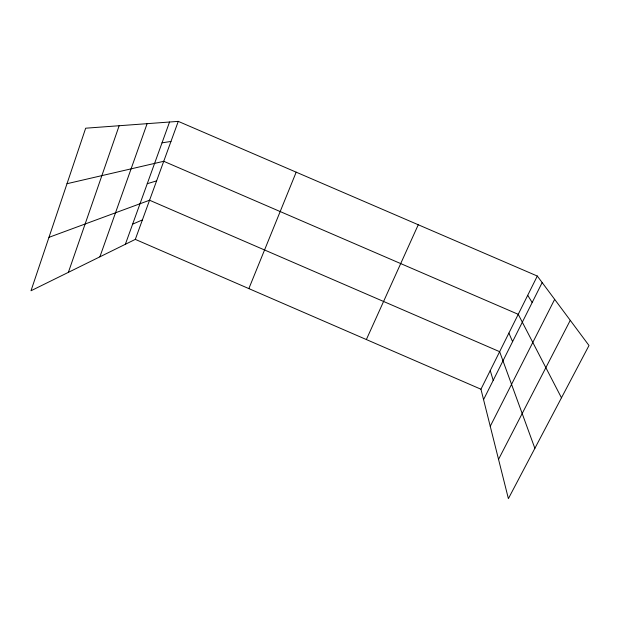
<?xml version="1.0" encoding="UTF-8"?>
<svg xmlns="http://www.w3.org/2000/svg" width="620" height="620" viewBox="0 0 620 620"><rect width="100%" height="100%" fill="white"/><g stroke="black" fill="none" stroke-linecap="round" stroke-linejoin="round"><path stroke-width="0.93" d="M68.378 272.351L119.156 125.728M99.882 256.827L147.118 123.667M125.356 244.288L169.547 122.016M178.273 121.373L85.669 128.201L31 290.757L135.307 239.382L178.273 121.373L537.308 276.04L589 345.503L508.392 498.627L480.95 389.221L537.308 276.04M248.853 288.602L296.19 172.166M366.366 339.543L418.26 224.758M483.561 399.637L542.167 282.573M490.25 426.312L554.66 299.367M498.542 459.358L570.268 320.331M132.626 224.153L142.391 219.922M48.965 237.344L149.559 200.229L499.643 351.679L534.866 448.33M147.25 183.706L156.612 180.877M66.999 183.706L163.742 161.285L518.243 314.325L561.464 397.8M162.014 142.84L170.957 141.445M135.307 239.382L480.95 389.221M527.713 295.306L532.177 302.513M508.888 333.118L512.593 341.643M490.234 370.566L493.21 380.362"/></g></svg>
